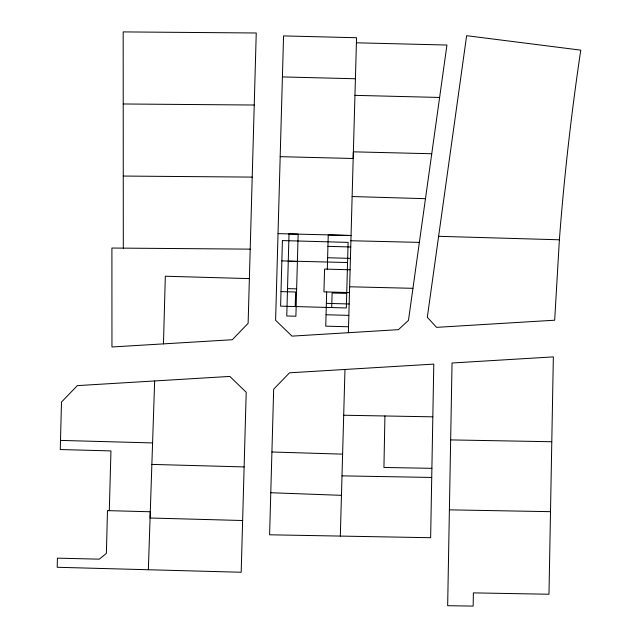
<?xml version="1.0" encoding="UTF-8"?>
<svg xmlns="http://www.w3.org/2000/svg" width="638" height="638" viewBox="0 0 638 638"><rect width="100%" height="100%" fill="white"/><g stroke="black" fill="none" stroke-linecap="round" stroke-linejoin="round"><path stroke-width="0.96" d="M449.391 509.842L452.039 362.998L553.353 356.889L548.983 594.241L473.388 592.869L473.157 606.1L447.661 605.701L449.391 509.842L550.466 511.668M384.929 415.96L383.932 467.463L431.894 468.332M431.727 477.455L430.642 537.714L269.603 534.796L273.67 389.188L289.54 372.807L433.792 364.107L431.727 477.455L342 475.86M242.647 520.52L150.089 518.008L150.297 511.764L107.479 510.623L106.386 553.361L99.273 559.159L57.436 558.154L57.197 567.278L241.188 572.254L246.204 392.282L229.832 376.412L77.326 385.623L61.495 402.052L60.259 449.535L110.948 450.906L109.305 510.671M163.456 343.882L165.322 276.23L249.37 278.607M356.419 42.802L446.943 45.035L408.472 320.348L398.439 329.655L292.005 336.13L275.6 320.284L283.559 35.911L356.562 37.738L353.181 158.495L280.194 156.669M295.219 306.551L295.617 292.005L281.007 291.606M326.672 291.949L325.739 326.154L348.539 326.776M327.302 269.148L328.243 234.951L351.044 235.574M331.704 307.556L332.103 293.009L346.713 293.416M340.317 536.087L344.975 369.466M348.372 332.709L353.364 151.828L431.751 153.75M148.351 569.742L154.651 380.958M559.382 239.784L554.677 320.212L436.551 327.35L427.308 317.285L466.633 35.688L580.803 50.147L580.269 53.48C571.122 115.311 564.088 177.452 559.382 239.784L438.617 236.315M123.222 103.978L254.227 105.023M123.262 176.056L252.217 177.101M250.2 249.139L111.905 248.038L111.953 346.976L232.296 339.735L248.126 323.314L256.245 32.993L123.174 31.9L123.309 248.134M343.691 415.234L432.835 416.829M450.651 439.909L551.726 441.735M282.411 76.927L355.422 78.753M354.951 95.357L439.622 97.454M278.04 233.628L351.044 235.446M350.892 240.741L419.365 242.384M281.852 260.886L347.566 262.529M349.616 286.773L412.945 288.32M60.49 440.411L152.586 442.924M151.868 464.408L244.123 466.92M327.932 246.348L350.733 246.978M327.613 257.752L350.414 258.374M288.272 261.261L297.396 261.508M350.103 269.778L324.567 269.076L323.937 291.877L349.472 292.579M287.523 288.623L296.638 288.87M326.361 303.353L349.161 303.975M326.05 314.749L348.85 315.379M352.12 196.536L425.474 198.681M271.916 451.999L342.614 454.144M270.783 492.735L341.458 495.335M282.411 240.574L280.608 306.152L346.314 307.963L348.117 242.384L282.411 240.574M289.022 233.899L286.765 315.985L295.888 316.233L298.145 234.154L289.022 233.899"/></g></svg>
